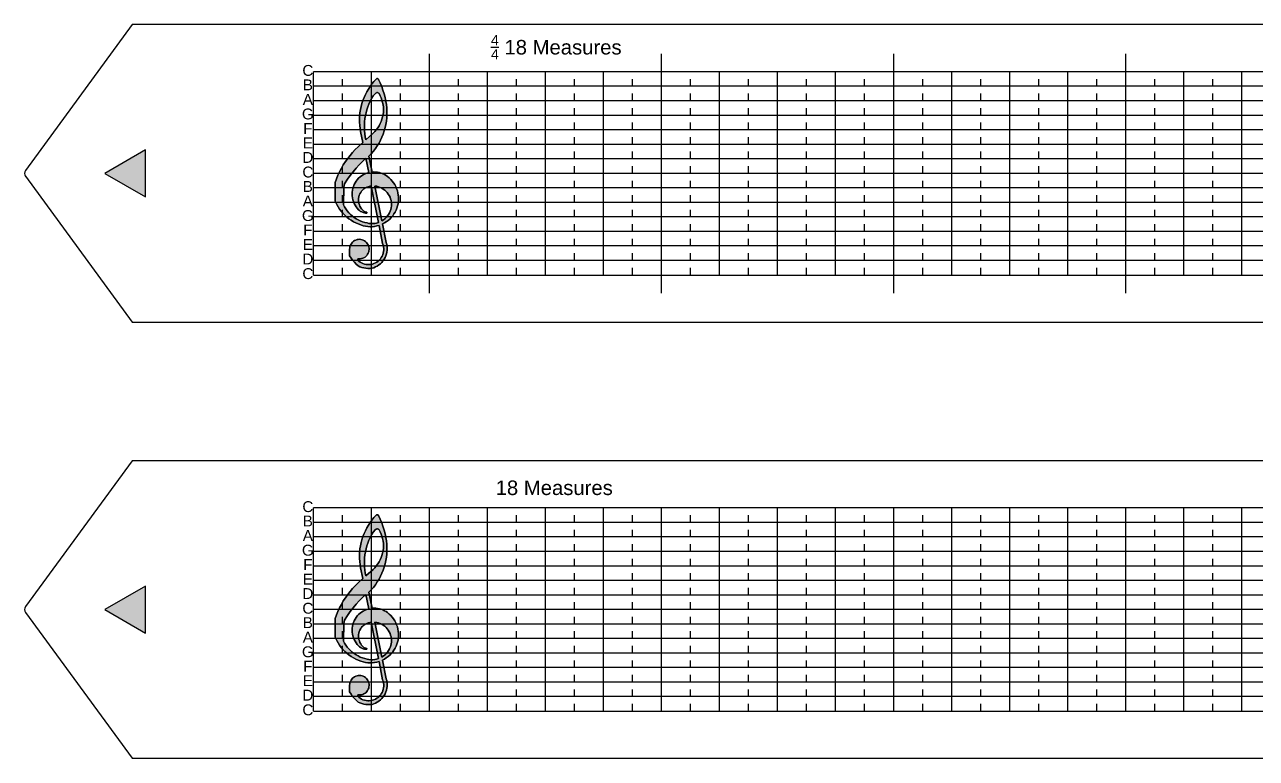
# Model space of a CAD drawing. Header units: inches. Extents: x 8.5 to 75.8, y -4.6 to 21.6.
# Drawn here: x 8.52 to 25.5, y 11.49 to 21.6 of the extents above; entities that cross this region are included whole.
import ezdxf

# ---------------------------------------------------------------- set-up
doc = ezdxf.new("R2010")
doc.units = ezdxf.units.IN
doc.header["$LTSCALE"] = 0.7
doc.header["$MEASUREMENT"] = 0
doc.linetypes.add('HIDDEN2', pattern=[0.1875, 0.125, -0.0625])
for name, color, linetype in [('8th Notes', 7, 'HIDDEN2'), ('Cleft', 7, 'Continuous'), ('Horizontal Lines', 7, 'Continuous'), ('Labels', 7, 'Continuous'), ('Quarter Notes', 7, 'Continuous')]:
    doc.layers.add(name, color=color, linetype=linetype)
doc.styles.get("Standard").update_dxf_attribs({"font": 'arial.ttf'})

msp = doc.modelspace()

# ---------------------------------------------------------------- hatches: boundary and pattern name
at = {"layer": 'Cleft'}
h = msp.add_hatch(color=256, dxfattribs=at)
h.dxf.hatch_style = 1
h.paths.add_polyline_path([(13.335, 19.57), (13.31, 19.569), (13.266, 19.789), (13.298, 19.822), (13.328, 19.856), (13.355, 19.893), (13.381, 19.93), (13.405, 19.969), (13.426, 20.01), (13.446, 20.051), (13.463, 20.093), (13.477, 20.137), (13.49, 20.181), (13.499, 20.225), (13.507, 20.271), (13.512, 20.316), (13.515, 20.362), (13.515, 20.407), (13.512, 20.453), (13.507, 20.498), (13.5, 20.543), (13.489, 20.595), (13.475, 20.647), (13.46, 20.697), (13.442, 20.747), (13.422, 20.796), (13.4, 20.844), (13.396, 20.85), (13.39, 20.855), (13.384, 20.857), (13.377, 20.857), (13.371, 20.854), (13.365, 20.85), (13.336, 20.818), (13.308, 20.784), (13.282, 20.749), (13.258, 20.713), (13.236, 20.675), (13.217, 20.636), (13.199, 20.596), (13.183, 20.556), (13.17, 20.514), (13.159, 20.472), (13.15, 20.429), (13.143, 20.386), (13.138, 20.343), (13.137, 20.299), (13.137, 20.255), (13.14, 20.212), (13.145, 20.169), (13.152, 20.126), (13.181, 19.978), (13.116, 19.917), (13.078, 19.88), (13.041, 19.84), (13.007, 19.799), (12.974, 19.757), (12.942, 19.713), (12.913, 19.668), (12.886, 19.622), (12.861, 19.574), (12.839, 19.526), (12.818, 19.476), (12.8, 19.425), (12.8, 19.169), (12.823, 19.123), (12.841, 19.09), (12.862, 19.059), (12.884, 19.029), (12.908, 19.001), (12.933, 18.974), (12.961, 18.949), (12.99, 18.926), (13.02, 18.905), (13.052, 18.885), (13.084, 18.868), (13.118, 18.853), (13.153, 18.84), (13.189, 18.829), (13.219, 18.822), (13.25, 18.818), (13.282, 18.816), (13.313, 18.816), (13.344, 18.82), (13.375, 18.826), (13.406, 18.834), (13.455, 18.582), (13.462, 18.561), (13.467, 18.539), (13.47, 18.517), (13.47, 18.495), (13.468, 18.473), (13.464, 18.452), (13.457, 18.43), (13.448, 18.41), (13.437, 18.391), (13.424, 18.372), (13.409, 18.356), (13.393, 18.341), (13.375, 18.328), (13.356, 18.317), (13.336, 18.307), (13.315, 18.301), (13.293, 18.296), (13.271, 18.294), (13.249, 18.294), (13.227, 18.296), (13.205, 18.301), (13.184, 18.308), (13.164, 18.317), (13.145, 18.328), (13.127, 18.341), (13.111, 18.357), (13.111, 18.375), (13.128, 18.373), (13.146, 18.373), (13.164, 18.376), (13.18, 18.381), (13.197, 18.388), (13.212, 18.397), (13.226, 18.409), (13.238, 18.421), (13.248, 18.436), (13.257, 18.452), (13.263, 18.468), (13.267, 18.485), (13.269, 18.503), (13.268, 18.521), (13.265, 18.538), (13.26, 18.555), (13.252, 18.571), (13.243, 18.586), (13.232, 18.6), (13.219, 18.612), (13.204, 18.622), (13.188, 18.63), (13.172, 18.637), (13.154, 18.64), (13.137, 18.642), (13.119, 18.641), (13.102, 18.638), (13.085, 18.632), (13.069, 18.624), (13.054, 18.615), (13.041, 18.603), (13.029, 18.59), (13.019, 18.575), (13.011, 18.559), (13.005, 18.543), (13.002, 18.525), (13, 18.507), (13, 18.415), (13.02, 18.384), (13.041, 18.355), (13.065, 18.327), (13.09, 18.301), (13.117, 18.276), (13.143, 18.264), (13.169, 18.255), (13.197, 18.248), (13.224, 18.243), (13.252, 18.24), (13.281, 18.24), (13.309, 18.243), (13.334, 18.251), (13.359, 18.262), (13.382, 18.274), (13.404, 18.289), (13.425, 18.306), (13.444, 18.324), (13.46, 18.345), (13.475, 18.367), (13.488, 18.39), (13.499, 18.414), (13.507, 18.44), (13.513, 18.466), (13.516, 18.492), (13.517, 18.519), (13.516, 18.545), (13.511, 18.571), (13.504, 18.597), (13.454, 18.853), (13.48, 18.867), (13.506, 18.883), (13.53, 18.901), (13.553, 18.921), (13.574, 18.943), (13.594, 18.966), (13.611, 18.991), (13.627, 19.017), (13.64, 19.044), (13.651, 19.072), (13.66, 19.101), (13.667, 19.131), (13.672, 19.161), (13.674, 19.191), (13.673, 19.222), (13.67, 19.252), (13.665, 19.282), (13.658, 19.311), (13.648, 19.34), (13.636, 19.368), (13.622, 19.395), (13.606, 19.42), (13.587, 19.445), (13.567, 19.468), (13.545, 19.489), (13.522, 19.508), (13.502, 19.522), (13.48, 19.535), (13.457, 19.546), (13.434, 19.555), (13.41, 19.561), (13.385, 19.566), (13.36, 19.569)])
h.paths.add_polyline_path([(13.349, 19.376), (13.373, 19.373), (13.397, 19.366), (13.42, 19.358), (13.442, 19.347), (13.464, 19.335), (13.484, 19.32), (13.502, 19.303), (13.518, 19.285), (13.533, 19.266), (13.546, 19.245), (13.557, 19.222), (13.565, 19.199), (13.572, 19.175), (13.576, 19.151), (13.577, 19.126), (13.577, 19.101), (13.574, 19.077), (13.568, 19.053), (13.56, 19.029), (13.55, 19.007), (13.538, 18.986), (13.524, 18.965), (13.507, 18.945), (13.488, 18.927), (13.467, 18.91), (13.445, 18.896)], flags=16)
h.paths.add_polyline_path([(13.299, 19.376), (13.398, 18.874), (13.372, 18.866), (13.346, 18.861), (13.319, 18.859), (13.292, 18.859), (13.266, 18.862), (13.24, 18.867), (13.208, 18.875), (13.176, 18.884), (13.146, 18.896), (13.117, 18.91), (13.088, 18.926), (13.061, 18.944), (13.035, 18.964), (13.01, 18.986), (12.988, 19.009), (12.966, 19.034), (12.947, 19.06), (12.929, 19.088), (12.914, 19.117), (12.922, 19.359), (12.928, 19.405), (12.972, 19.47), (13.008, 19.522), (13.047, 19.573), (13.088, 19.622), (13.132, 19.67), (13.177, 19.716), (13.224, 19.759), (13.263, 19.561), (13.237, 19.553), (13.212, 19.543), (13.188, 19.531), (13.166, 19.517), (13.145, 19.501), (13.124, 19.483), (13.106, 19.463), (13.09, 19.442), (13.075, 19.42), (13.063, 19.396), (13.052, 19.371), (13.045, 19.346), (13.038, 19.32), (13.035, 19.293), (13.034, 19.267), (13.035, 19.24), (13.038, 19.213), (13.044, 19.187), (13.052, 19.162), (13.062, 19.137), (13.075, 19.113), (13.089, 19.091), (13.105, 19.07), (13.123, 19.05), (13.137, 19.038), (13.152, 19.027), (13.168, 19.019), (13.185, 19.012), (13.203, 19.007), (13.221, 19.004), (13.239, 19.003), (13.239, 19.015), (13.218, 19.019), (13.206, 19.024), (13.198, 19.029), (13.181, 19.043), (13.166, 19.06), (13.154, 19.077), (13.142, 19.097), (13.134, 19.117), (13.127, 19.138), (13.124, 19.16), (13.122, 19.183), (13.123, 19.205), (13.127, 19.226), (13.133, 19.248), (13.142, 19.268), (13.153, 19.288), (13.166, 19.305), (13.181, 19.322), (13.197, 19.336), (13.216, 19.349), (13.235, 19.359), (13.256, 19.367), (13.277, 19.373)], flags=16)
h.paths.add_polyline_path([(13.223, 20.013), (13.215, 20.054), (13.208, 20.096), (13.204, 20.138), (13.203, 20.179), (13.203, 20.221), (13.205, 20.263), (13.21, 20.305), (13.217, 20.346), (13.226, 20.387), (13.237, 20.427), (13.25, 20.467), (13.265, 20.506), (13.283, 20.544), (13.302, 20.581), (13.323, 20.617), (13.36, 20.657), (13.373, 20.663), (13.389, 20.663), (13.404, 20.654), (13.422, 20.621), (13.435, 20.591), (13.446, 20.56), (13.455, 20.528), (13.461, 20.495), (13.465, 20.462), (13.466, 20.429), (13.465, 20.396), (13.461, 20.362), (13.455, 20.33), (13.446, 20.298), (13.435, 20.266), (13.422, 20.236), (13.406, 20.207), (13.388, 20.178), (13.368, 20.152), (13.346, 20.127), (13.323, 20.103)], flags=16)
h = msp.add_hatch(color=256, dxfattribs=at)
h.dxf.hatch_style = 1
h.paths.add_polyline_path([(13.335, 13.56), (13.31, 13.558), (13.266, 13.778), (13.298, 13.811), (13.328, 13.846), (13.355, 13.882), (13.381, 13.92), (13.405, 13.959), (13.426, 13.999), (13.446, 14.041), (13.463, 14.083), (13.477, 14.126), (13.49, 14.17), (13.499, 14.215), (13.507, 14.26), (13.512, 14.305), (13.515, 14.351), (13.515, 14.397), (13.512, 14.442), (13.507, 14.488), (13.5, 14.533), (13.489, 14.584), (13.475, 14.636), (13.46, 14.687), (13.442, 14.737), (13.422, 14.786), (13.4, 14.834), (13.396, 14.84), (13.39, 14.844), (13.384, 14.846), (13.377, 14.846), (13.371, 14.844), (13.365, 14.84), (13.336, 14.807), (13.308, 14.774), (13.282, 14.739), (13.258, 14.702), (13.236, 14.664), (13.217, 14.626), (13.199, 14.586), (13.183, 14.545), (13.17, 14.503), (13.159, 14.462), (13.15, 14.419), (13.143, 14.375), (13.138, 14.332), (13.137, 14.289), (13.137, 14.245), (13.14, 14.202), (13.145, 14.158), (13.152, 14.115), (13.181, 13.968), (13.116, 13.907), (13.078, 13.869), (13.041, 13.83), (13.007, 13.789), (12.974, 13.747), (12.942, 13.703), (12.913, 13.658), (12.886, 13.611), (12.861, 13.563), (12.839, 13.515), (12.818, 13.465), (12.8, 13.415), (12.8, 13.158), (12.823, 13.113), (12.841, 13.08), (12.862, 13.049), (12.884, 13.019), (12.908, 12.991), (12.933, 12.964), (12.961, 12.939), (12.99, 12.916), (13.02, 12.894), (13.052, 12.875), (13.084, 12.858), (13.118, 12.842), (13.153, 12.829), (13.189, 12.819), (13.219, 12.811), (13.25, 12.807), (13.282, 12.805), (13.313, 12.806), (13.344, 12.809), (13.375, 12.815), (13.406, 12.824), (13.455, 12.572), (13.462, 12.551), (13.467, 12.529), (13.47, 12.507), (13.47, 12.485), (13.468, 12.463), (13.464, 12.441), (13.457, 12.42), (13.448, 12.399), (13.437, 12.38), (13.424, 12.362), (13.409, 12.345), (13.393, 12.33), (13.375, 12.317), (13.356, 12.306), (13.336, 12.297), (13.315, 12.29), (13.293, 12.285), (13.271, 12.283), (13.249, 12.283), (13.227, 12.286), (13.205, 12.29), (13.184, 12.297), (13.164, 12.307), (13.145, 12.318), (13.127, 12.331), (13.111, 12.346), (13.111, 12.365), (13.128, 12.363), (13.146, 12.363), (13.164, 12.366), (13.18, 12.37), (13.197, 12.378), (13.212, 12.387), (13.226, 12.398), (13.238, 12.411), (13.248, 12.425), (13.257, 12.441), (13.263, 12.458), (13.267, 12.475), (13.269, 12.493), (13.268, 12.51), (13.265, 12.528), (13.26, 12.545), (13.252, 12.561), (13.243, 12.576), (13.232, 12.589), (13.219, 12.602), (13.204, 12.612), (13.188, 12.62), (13.172, 12.626), (13.154, 12.63), (13.137, 12.631), (13.119, 12.63), (13.102, 12.627), (13.085, 12.621), (13.069, 12.614), (13.054, 12.604), (13.041, 12.593), (13.029, 12.579), (13.019, 12.565), (13.011, 12.549), (13.005, 12.532), (13.002, 12.515), (13, 12.497), (13, 12.404), (13.02, 12.374), (13.041, 12.344), (13.065, 12.316), (13.09, 12.29), (13.117, 12.266), (13.143, 12.254), (13.169, 12.244), (13.197, 12.237), (13.224, 12.232), (13.252, 12.23), (13.281, 12.23), (13.309, 12.232), (13.334, 12.241), (13.359, 12.251), (13.382, 12.264), (13.404, 12.278), (13.425, 12.295), (13.444, 12.314), (13.46, 12.334), (13.475, 12.356), (13.488, 12.379), (13.499, 12.404), (13.507, 12.429), (13.513, 12.455), (13.516, 12.481), (13.517, 12.508), (13.516, 12.535), (13.511, 12.561), (13.504, 12.587), (13.454, 12.842), (13.48, 12.857), (13.506, 12.873), (13.53, 12.891), (13.553, 12.911), (13.574, 12.933), (13.594, 12.956), (13.611, 12.981), (13.627, 13.006), (13.64, 13.034), (13.651, 13.062), (13.66, 13.091), (13.667, 13.12), (13.672, 13.151), (13.674, 13.181), (13.673, 13.211), (13.67, 13.242), (13.665, 13.271), (13.658, 13.301), (13.648, 13.329), (13.636, 13.357), (13.622, 13.384), (13.606, 13.41), (13.587, 13.434), (13.567, 13.457), (13.545, 13.478), (13.522, 13.498), (13.502, 13.512), (13.48, 13.524), (13.457, 13.535), (13.434, 13.544), (13.41, 13.551), (13.385, 13.556), (13.36, 13.559)])
h.paths.add_polyline_path([(13.349, 13.366), (13.373, 13.362), (13.397, 13.356), (13.42, 13.347), (13.442, 13.337), (13.464, 13.324), (13.484, 13.309), (13.502, 13.293), (13.518, 13.275), (13.533, 13.255), (13.546, 13.234), (13.557, 13.212), (13.565, 13.189), (13.572, 13.165), (13.576, 13.14), (13.577, 13.116), (13.577, 13.091), (13.574, 13.067), (13.568, 13.043), (13.56, 13.019), (13.55, 12.997), (13.538, 12.975), (13.524, 12.955), (13.507, 12.935), (13.488, 12.916), (13.467, 12.9), (13.445, 12.885)], flags=16)
h.paths.add_polyline_path([(13.299, 13.366), (13.398, 12.864), (13.372, 12.856), (13.346, 12.851), (13.319, 12.848), (13.292, 12.848), (13.266, 12.851), (13.24, 12.856), (13.208, 12.864), (13.176, 12.874), (13.146, 12.886), (13.117, 12.9), (13.088, 12.916), (13.061, 12.934), (13.035, 12.954), (13.01, 12.975), (12.988, 12.999), (12.966, 13.023), (12.947, 13.05), (12.929, 13.077), (12.914, 13.106), (12.922, 13.348), (12.928, 13.395), (12.972, 13.459), (13.008, 13.512), (13.047, 13.563), (13.088, 13.612), (13.132, 13.66), (13.177, 13.705), (13.224, 13.748), (13.263, 13.55), (13.237, 13.543), (13.212, 13.533), (13.188, 13.52), (13.166, 13.506), (13.145, 13.49), (13.124, 13.472), (13.106, 13.453), (13.09, 13.432), (13.075, 13.409), (13.063, 13.386), (13.052, 13.361), (13.045, 13.335), (13.038, 13.309), (13.035, 13.283), (13.034, 13.256), (13.035, 13.229), (13.038, 13.203), (13.044, 13.177), (13.052, 13.151), (13.062, 13.126), (13.075, 13.103), (13.089, 13.08), (13.105, 13.059), (13.123, 13.039), (13.137, 13.027), (13.152, 13.017), (13.168, 13.008), (13.185, 13.001), (13.203, 12.996), (13.221, 12.993), (13.239, 12.993), (13.239, 13.005), (13.218, 13.008), (13.206, 13.013), (13.198, 13.019), (13.181, 13.033), (13.166, 13.049), (13.154, 13.067), (13.142, 13.086), (13.134, 13.107), (13.127, 13.128), (13.124, 13.15), (13.122, 13.172), (13.123, 13.194), (13.127, 13.216), (13.133, 13.237), (13.142, 13.258), (13.153, 13.277), (13.166, 13.295), (13.181, 13.311), (13.197, 13.326), (13.216, 13.338), (13.235, 13.349), (13.256, 13.357), (13.277, 13.363)], flags=16)
h.paths.add_polyline_path([(13.223, 14.003), (13.215, 14.044), (13.208, 14.085), (13.204, 14.127), (13.203, 14.169), (13.203, 14.211), (13.205, 14.253), (13.21, 14.294), (13.217, 14.335), (13.226, 14.376), (13.237, 14.416), (13.25, 14.456), (13.265, 14.495), (13.283, 14.533), (13.302, 14.571), (13.323, 14.606), (13.36, 14.647), (13.373, 14.653), (13.389, 14.653), (13.404, 14.643), (13.422, 14.611), (13.435, 14.581), (13.446, 14.549), (13.455, 14.517), (13.461, 14.484), (13.465, 14.451), (13.466, 14.418), (13.465, 14.385), (13.461, 14.352), (13.455, 14.319), (13.446, 14.287), (13.435, 14.256), (13.422, 14.225), (13.406, 14.196), (13.388, 14.168), (13.368, 14.141), (13.346, 14.116), (13.323, 14.093)], flags=16)
at = {"layer": 'Labels'}
h = msp.add_hatch(color=256, dxfattribs=at)
h.dxf.hatch_style = 1
h.paths.add_polyline_path([(10.187, 19.873), (9.627, 19.55), (10.187, 19.227)])
h = msp.add_hatch(color=256, dxfattribs=at)
h.dxf.hatch_style = 1
h.paths.add_polyline_path([(10.187, 13.863), (9.627, 13.54), (10.187, 13.216)])

# ---------------------------------------------------------------- linework, layer by layer
for p, q in [((10, 21.6), (8.53, 19.59)), ((75.8, 21.6), (10, 21.6)), ((8.53, 19.51), (10, 17.5)), ((10, 17.5), (75.8, 17.5)), ((10, 15.59), (8.53, 13.58)), ((75.8, 15.59), (10, 15.59)), ((8.53, 13.499), (10, 11.49)), ((10, 11.49), (75.8, 11.49))]:
    msp.add_line(p, q)
for centre in [(8.609, 19.55), (8.609, 13.54)]:
    msp.add_arc(centre, 0.0889, 153, 207)
at = {"layer": '8th Notes'}
for p, q in [((12.9, 18.15), (12.9, 20.95)), ((13.7, 18.15), (13.7, 20.95)), ((14.5, 18.15), (14.5, 20.95)), ((15.3, 18.15), (15.3, 20.95)), ((16.1, 18.15), (16.1, 20.95)), ((16.9, 18.15), (16.9, 20.95)), ((17.7, 18.15), (17.7, 20.95)), ((18.5, 18.15), (18.5, 20.95)), ((19.3, 18.15), (19.3, 20.95)), ((20.1, 18.15), (20.1, 20.95)), ((20.9, 18.15), (20.9, 20.95)), ((21.7, 18.15), (21.7, 20.95)), ((22.5, 18.15), (22.5, 20.95)), ((23.3, 18.15), (23.3, 20.95)), ((24.1, 18.15), (24.1, 20.95)), ((24.9, 18.15), (24.9, 20.95)), ((12.9, 12.14), (12.9, 14.94)), ((13.7, 12.14), (13.7, 14.94)), ((14.5, 12.14), (14.5, 14.94)), ((15.3, 12.14), (15.3, 14.94)), ((16.1, 12.14), (16.1, 14.94)), ((16.9, 12.14), (16.9, 14.94)), ((17.7, 12.14), (17.7, 14.94)), ((18.5, 12.14), (18.5, 14.94)), ((19.3, 12.14), (19.3, 14.94)), ((20.1, 12.14), (20.1, 14.94)), ((20.9, 12.14), (20.9, 14.94)), ((21.7, 12.14), (21.7, 14.94)), ((22.5, 12.14), (22.5, 14.94)), ((23.3, 12.14), (23.3, 14.94)), ((24.1, 12.14), (24.1, 14.94)), ((24.9, 12.14), (24.9, 14.94))]:
    msp.add_line(p, q, dxfattribs=at)
at = {"layer": 'Cleft', "flags": 128}
for points in [[(13.4, 20.844), (13.396, 20.85), (13.39, 20.855), (13.384, 20.857), (13.377, 20.857), (13.371, 20.854), (13.365, 20.85), (13.336, 20.818), (13.308, 20.784), (13.282, 20.749), (13.258, 20.713), (13.236, 20.675), (13.217, 20.636), (13.199, 20.596), (13.183, 20.556), (13.17, 20.514), (13.159, 20.472), (13.15, 20.429), (13.143, 20.386), (13.138, 20.343), (13.137, 20.299), (13.137, 20.255), (13.14, 20.212), (13.145, 20.169), (13.152, 20.126), (13.181, 19.978), (13.116, 19.917), (13.078, 19.88), (13.041, 19.84), (13.007, 19.799), (12.974, 19.757), (12.942, 19.713), (12.913, 19.668), (12.886, 19.622), (12.861, 19.574), (12.839, 19.526), (12.818, 19.476), (12.8, 19.425), (12.8, 19.169), (12.823, 19.123), (12.841, 19.09), (12.862, 19.059), (12.884, 19.029), (12.908, 19.001), (12.933, 18.974), (12.961, 18.949), (12.99, 18.926), (13.02, 18.905), (13.052, 18.885), (13.084, 18.868), (13.118, 18.853), (13.153, 18.84), (13.189, 18.829), (13.219, 18.822), (13.25, 18.818), (13.282, 18.816), (13.313, 18.816), (13.344, 18.82), (13.375, 18.826), (13.406, 18.834), (13.455, 18.582), (13.406, 18.834), (13.375, 18.826), (13.344, 18.82), (13.313, 18.816), (13.282, 18.816), (13.25, 18.818), (13.219, 18.822), (13.189, 18.829), (13.153, 18.84), (13.118, 18.853), (13.084, 18.868), (13.052, 18.885), (13.02, 18.905), (12.99, 18.926), (12.961, 18.949), (12.933, 18.974), (12.908, 19.001), (12.884, 19.029), (12.862, 19.059), (12.841, 19.09), (12.823, 19.123), (12.8, 19.169), (12.8, 19.425), (12.818, 19.476), (12.839, 19.526), (12.861, 19.574), (12.886, 19.622), (12.913, 19.668), (12.942, 19.713), (12.974, 19.757), (13.007, 19.799), (13.041, 19.84), (13.078, 19.88), (13.116, 19.917), (13.181, 19.978), (13.152, 20.126), (13.145, 20.169), (13.14, 20.212), (13.137, 20.255), (13.137, 20.299), (13.138, 20.343), (13.143, 20.386), (13.15, 20.429), (13.159, 20.472), (13.17, 20.514), (13.183, 20.556), (13.199, 20.596), (13.217, 20.636), (13.236, 20.675), (13.258, 20.713), (13.282, 20.749), (13.308, 20.784), (13.336, 20.818), (13.365, 20.85), (13.371, 20.854), (13.377, 20.857), (13.384, 20.857), (13.39, 20.855), (13.396, 20.85), (13.4, 20.844), (13.422, 20.796), (13.442, 20.747), (13.46, 20.697), (13.475, 20.647), (13.489, 20.595), (13.5, 20.543), (13.507, 20.498), (13.512, 20.453), (13.515, 20.407), (13.515, 20.362), (13.512, 20.316), (13.507, 20.271), (13.499, 20.225), (13.49, 20.181), (13.477, 20.137), (13.463, 20.093), (13.446, 20.051), (13.426, 20.01), (13.405, 19.969), (13.381, 19.93), (13.355, 19.893), (13.328, 19.856), (13.298, 19.822), (13.266, 19.789), (13.31, 19.569), (13.335, 19.57), (13.36, 19.569), (13.385, 19.566), (13.41, 19.561), (13.434, 19.555), (13.457, 19.546), (13.48, 19.535), (13.502, 19.522), (13.522, 19.508), (13.545, 19.489), (13.567, 19.468), (13.587, 19.445), (13.606, 19.42), (13.622, 19.395), (13.636, 19.368), (13.648, 19.34), (13.658, 19.311), (13.665, 19.282), (13.67, 19.252), (13.673, 19.222), (13.674, 19.191), (13.672, 19.161), (13.667, 19.131), (13.66, 19.101), (13.651, 19.072), (13.64, 19.044), (13.627, 19.017), (13.611, 18.991), (13.594, 18.966), (13.574, 18.943), (13.553, 18.921), (13.53, 18.901), (13.506, 18.883), (13.48, 18.867), (13.454, 18.853), (13.504, 18.597), (13.511, 18.571), (13.516, 18.545), (13.517, 18.519), (13.516, 18.492), (13.513, 18.466), (13.507, 18.44), (13.499, 18.414), (13.488, 18.39), (13.475, 18.367), (13.46, 18.345), (13.444, 18.324), (13.425, 18.306), (13.404, 18.289), (13.382, 18.274), (13.359, 18.262), (13.334, 18.251), (13.309, 18.243), (13.281, 18.24), (13.252, 18.24), (13.224, 18.243), (13.197, 18.248), (13.169, 18.255), (13.143, 18.264), (13.117, 18.276), (13.09, 18.301), (13.065, 18.327), (13.041, 18.355), (13.02, 18.384), (13, 18.415), (13, 18.507), (13.002, 18.525), (13.005, 18.543), (13.011, 18.559), (13.019, 18.575), (13.029, 18.59), (13.041, 18.603), (13.054, 18.615), (13.069, 18.624), (13.085, 18.632), (13.102, 18.638), (13.119, 18.641), (13.137, 18.642), (13.154, 18.64), (13.172, 18.637), (13.188, 18.63), (13.204, 18.622), (13.219, 18.612), (13.232, 18.6), (13.243, 18.586), (13.252, 18.571), (13.26, 18.555), (13.265, 18.538), (13.268, 18.521), (13.269, 18.503), (13.267, 18.485), (13.263, 18.468), (13.257, 18.452), (13.248, 18.436), (13.238, 18.421), (13.226, 18.409), (13.212, 18.397), (13.197, 18.388), (13.18, 18.381), (13.164, 18.376), (13.146, 18.373), (13.128, 18.373), (13.111, 18.375), (13.111, 18.357), (13.127, 18.341), (13.145, 18.328), (13.164, 18.317), (13.184, 18.308), (13.205, 18.301), (13.227, 18.296), (13.249, 18.294), (13.271, 18.294), (13.293, 18.296), (13.315, 18.301), (13.336, 18.307), (13.356, 18.317), (13.375, 18.328), (13.393, 18.341), (13.409, 18.356), (13.424, 18.372), (13.437, 18.391), (13.448, 18.41), (13.457, 18.43), (13.464, 18.452), (13.468, 18.473), (13.47, 18.495), (13.47, 18.517), (13.467, 18.539), (13.462, 18.561), (13.455, 18.582), (13.462, 18.561), (13.467, 18.539), (13.47, 18.517), (13.47, 18.495), (13.468, 18.473), (13.464, 18.452), (13.457, 18.43), (13.448, 18.41), (13.437, 18.391), (13.424, 18.372), (13.409, 18.356), (13.393, 18.341), (13.375, 18.328), (13.356, 18.317), (13.336, 18.307), (13.315, 18.301), (13.293, 18.296), (13.271, 18.294), (13.249, 18.294), (13.227, 18.296), (13.205, 18.301), (13.184, 18.308), (13.164, 18.317), (13.145, 18.328), (13.127, 18.341), (13.111, 18.357), (13.111, 18.375), (13.128, 18.373), (13.146, 18.373), (13.164, 18.376), (13.18, 18.381), (13.197, 18.388), (13.212, 18.397), (13.226, 18.409), (13.238, 18.421), (13.248, 18.436), (13.257, 18.452), (13.263, 18.468), (13.267, 18.485), (13.269, 18.503), (13.268, 18.521), (13.265, 18.538), (13.26, 18.555), (13.252, 18.571), (13.243, 18.586), (13.232, 18.6), (13.219, 18.612), (13.204, 18.622), (13.188, 18.63), (13.172, 18.637), (13.154, 18.64), (13.137, 18.642), (13.119, 18.641), (13.102, 18.638), (13.085, 18.632), (13.069, 18.624), (13.054, 18.615), (13.041, 18.603), (13.029, 18.59), (13.019, 18.575), (13.011, 18.559), (13.005, 18.543), (13.002, 18.525), (13, 18.507), (13, 18.415), (13.02, 18.384), (13.041, 18.355), (13.065, 18.327), (13.09, 18.301), (13.117, 18.276), (13.143, 18.264), (13.169, 18.255), (13.197, 18.248), (13.224, 18.243), (13.252, 18.24), (13.281, 18.24), (13.309, 18.243), (13.334, 18.251), (13.359, 18.262), (13.382, 18.274), (13.404, 18.289), (13.425, 18.306), (13.444, 18.324), (13.46, 18.345), (13.475, 18.367), (13.488, 18.39), (13.499, 18.414), (13.507, 18.44), (13.513, 18.466), (13.516, 18.492), (13.517, 18.519), (13.516, 18.545), (13.511, 18.571), (13.504, 18.597), (13.454, 18.853), (13.48, 18.867), (13.506, 18.883), (13.53, 18.901), (13.553, 18.921), (13.574, 18.943), (13.594, 18.966), (13.611, 18.991), (13.627, 19.017), (13.64, 19.044), (13.651, 19.072), (13.66, 19.101), (13.667, 19.131), (13.672, 19.161), (13.674, 19.191), (13.673, 19.222), (13.67, 19.252), (13.665, 19.282), (13.658, 19.311), (13.648, 19.34), (13.636, 19.368), (13.622, 19.395), (13.606, 19.42), (13.587, 19.445), (13.567, 19.468), (13.545, 19.489), (13.522, 19.508), (13.502, 19.522), (13.48, 19.535), (13.457, 19.546), (13.434, 19.555), (13.41, 19.561), (13.385, 19.566), (13.36, 19.569), (13.335, 19.57), (13.31, 19.569), (13.266, 19.789), (13.298, 19.822), (13.328, 19.856), (13.355, 19.893), (13.381, 19.93), (13.405, 19.969), (13.426, 20.01), (13.446, 20.051), (13.463, 20.093), (13.477, 20.137), (13.49, 20.181), (13.499, 20.225), (13.507, 20.271), (13.512, 20.316), (13.515, 20.362), (13.515, 20.407), (13.512, 20.453), (13.507, 20.498), (13.5, 20.543), (13.489, 20.595), (13.475, 20.647), (13.46, 20.697), (13.442, 20.747), (13.422, 20.796)], [(13.323, 20.103), (13.346, 20.127), (13.368, 20.152), (13.388, 20.178), (13.406, 20.207), (13.422, 20.236), (13.435, 20.266), (13.446, 20.298), (13.455, 20.33), (13.461, 20.362), (13.465, 20.396), (13.466, 20.429), (13.465, 20.462), (13.461, 20.495), (13.455, 20.528), (13.446, 20.56), (13.435, 20.591), (13.422, 20.621), (13.406, 20.651), (13.4, 20.657), (13.393, 20.661), (13.385, 20.663), (13.377, 20.663), (13.369, 20.661), (13.361, 20.657), (13.355, 20.652), (13.323, 20.617), (13.302, 20.581), (13.283, 20.544), (13.265, 20.506), (13.25, 20.467), (13.237, 20.427), (13.226, 20.387), (13.217, 20.346), (13.21, 20.305), (13.205, 20.263), (13.203, 20.221), (13.203, 20.179), (13.204, 20.138), (13.208, 20.096), (13.215, 20.054), (13.223, 20.013)], [(13.323, 20.103), (13.223, 20.013), (13.215, 20.054), (13.208, 20.096), (13.204, 20.138), (13.203, 20.179), (13.203, 20.221), (13.205, 20.263), (13.21, 20.305), (13.217, 20.346), (13.226, 20.387), (13.237, 20.427), (13.25, 20.467), (13.265, 20.506), (13.283, 20.544), (13.302, 20.581), (13.323, 20.617), (13.355, 20.652), (13.361, 20.657), (13.369, 20.661), (13.377, 20.663), (13.385, 20.663), (13.393, 20.661), (13.4, 20.657), (13.406, 20.651), (13.422, 20.621), (13.435, 20.591), (13.446, 20.56), (13.455, 20.528), (13.461, 20.495), (13.465, 20.462), (13.466, 20.429), (13.465, 20.396), (13.461, 20.362), (13.455, 20.33), (13.446, 20.298), (13.435, 20.266), (13.422, 20.236), (13.406, 20.207), (13.388, 20.178), (13.368, 20.152), (13.346, 20.127)], [(12.972, 19.47), (13.008, 19.522), (13.047, 19.573), (13.088, 19.622), (13.132, 19.67), (13.177, 19.716), (13.224, 19.759), (13.177, 19.716), (13.132, 19.67), (13.088, 19.622), (13.047, 19.573), (13.008, 19.522)], [(13.263, 19.561), (13.237, 19.553), (13.212, 19.543), (13.188, 19.531), (13.166, 19.517), (13.145, 19.501), (13.124, 19.483), (13.106, 19.463), (13.09, 19.442), (13.075, 19.42), (13.063, 19.396), (13.052, 19.371), (13.045, 19.346), (13.038, 19.32), (13.035, 19.293), (13.034, 19.267), (13.035, 19.24), (13.038, 19.213), (13.044, 19.187), (13.052, 19.162), (13.062, 19.137), (13.075, 19.113), (13.089, 19.091), (13.105, 19.07), (13.123, 19.05), (13.137, 19.038), (13.152, 19.027), (13.168, 19.019), (13.185, 19.012), (13.203, 19.007), (13.221, 19.004), (13.239, 19.003), (13.239, 19.015), (13.224, 19.018), (13.239, 19.015), (13.239, 19.003), (13.221, 19.004), (13.203, 19.007), (13.185, 19.012), (13.168, 19.019), (13.152, 19.027), (13.137, 19.038), (13.123, 19.05), (13.105, 19.07), (13.089, 19.091), (13.075, 19.113), (13.062, 19.137), (13.052, 19.162), (13.044, 19.187), (13.038, 19.213), (13.035, 19.24), (13.034, 19.267), (13.035, 19.293), (13.038, 19.32), (13.045, 19.346), (13.052, 19.371), (13.063, 19.396), (13.075, 19.42), (13.09, 19.442), (13.106, 19.463), (13.124, 19.483), (13.145, 19.501), (13.166, 19.517), (13.188, 19.531), (13.212, 19.543), (13.237, 19.553), (13.263, 19.561), (13.224, 19.759)], [(12.972, 19.47), (12.928, 19.405), (12.922, 19.359), (12.914, 19.117), (12.929, 19.088), (12.947, 19.06), (12.966, 19.034), (12.988, 19.009), (13.01, 18.986), (13.035, 18.964), (13.061, 18.944), (13.088, 18.926), (13.117, 18.91), (13.146, 18.896), (13.176, 18.884), (13.208, 18.875), (13.24, 18.867), (13.266, 18.862), (13.292, 18.859), (13.319, 18.859), (13.346, 18.861), (13.372, 18.866), (13.398, 18.874), (13.299, 19.376), (13.277, 19.373), (13.256, 19.367), (13.235, 19.359), (13.216, 19.349), (13.197, 19.336), (13.181, 19.322), (13.166, 19.305), (13.153, 19.288), (13.142, 19.268), (13.133, 19.248), (13.127, 19.226), (13.123, 19.205), (13.122, 19.183), (13.124, 19.16), (13.127, 19.138), (13.134, 19.117), (13.142, 19.097), (13.154, 19.077), (13.166, 19.06), (13.181, 19.043), (13.198, 19.029), (13.181, 19.043), (13.166, 19.06), (13.154, 19.077), (13.142, 19.097), (13.134, 19.117), (13.127, 19.138), (13.124, 19.16), (13.122, 19.183), (13.123, 19.205), (13.127, 19.226), (13.133, 19.248), (13.142, 19.268), (13.153, 19.288), (13.166, 19.305), (13.181, 19.322), (13.197, 19.336), (13.216, 19.349), (13.235, 19.359), (13.256, 19.367), (13.277, 19.373), (13.299, 19.376), (13.398, 18.874), (13.372, 18.866), (13.346, 18.861), (13.319, 18.859), (13.292, 18.859), (13.266, 18.862), (13.24, 18.867), (13.208, 18.875), (13.176, 18.884), (13.146, 18.896), (13.117, 18.91), (13.088, 18.926), (13.061, 18.944), (13.035, 18.964), (13.01, 18.986), (12.988, 19.009), (12.966, 19.034), (12.947, 19.06), (12.929, 19.088), (12.914, 19.117), (12.922, 19.359), (12.928, 19.405)], [(13.349, 19.376), (13.445, 18.896), (13.349, 19.376), (13.373, 19.373), (13.397, 19.366), (13.42, 19.358), (13.442, 19.347), (13.464, 19.335), (13.484, 19.32), (13.502, 19.303), (13.518, 19.285), (13.533, 19.266), (13.546, 19.245), (13.557, 19.222), (13.565, 19.199), (13.572, 19.175), (13.576, 19.151), (13.577, 19.126), (13.577, 19.101), (13.574, 19.077), (13.568, 19.053), (13.56, 19.029), (13.55, 19.007), (13.538, 18.986), (13.524, 18.965), (13.538, 18.986), (13.55, 19.007), (13.56, 19.029), (13.568, 19.053), (13.574, 19.077), (13.577, 19.101), (13.577, 19.126), (13.576, 19.151), (13.572, 19.175), (13.565, 19.199), (13.557, 19.222), (13.546, 19.245), (13.533, 19.266), (13.518, 19.285), (13.502, 19.303), (13.484, 19.32), (13.464, 19.335), (13.442, 19.347), (13.42, 19.358), (13.397, 19.366), (13.373, 19.373)], [(13.224, 19.018), (13.215, 19.02), (13.206, 19.024), (13.198, 19.029), (13.206, 19.024), (13.215, 19.02)], [(13.524, 18.965), (13.507, 18.945), (13.488, 18.927), (13.467, 18.91), (13.445, 18.896), (13.467, 18.91), (13.488, 18.927), (13.507, 18.945)], [(13.4, 14.834), (13.396, 14.84), (13.39, 14.844), (13.384, 14.846), (13.377, 14.846), (13.371, 14.844), (13.365, 14.84), (13.336, 14.807), (13.308, 14.774), (13.282, 14.739), (13.258, 14.702), (13.236, 14.664), (13.217, 14.626), (13.199, 14.586), (13.183, 14.545), (13.17, 14.503), (13.159, 14.462), (13.15, 14.419), (13.143, 14.375), (13.138, 14.332), (13.137, 14.289), (13.137, 14.245), (13.14, 14.202), (13.145, 14.158), (13.152, 14.115), (13.181, 13.968), (13.116, 13.907), (13.078, 13.869), (13.041, 13.83), (13.007, 13.789), (12.974, 13.747), (12.942, 13.703), (12.913, 13.658), (12.886, 13.611), (12.861, 13.563), (12.839, 13.515), (12.818, 13.465), (12.8, 13.415), (12.8, 13.158), (12.823, 13.113), (12.841, 13.08), (12.862, 13.049), (12.884, 13.019), (12.908, 12.991), (12.933, 12.964), (12.961, 12.939), (12.99, 12.916), (13.02, 12.894), (13.052, 12.875), (13.084, 12.858), (13.118, 12.842), (13.153, 12.829), (13.189, 12.819), (13.219, 12.811), (13.25, 12.807), (13.282, 12.805), (13.313, 12.806), (13.344, 12.809), (13.375, 12.815), (13.406, 12.824), (13.455, 12.572), (13.406, 12.824), (13.375, 12.815), (13.344, 12.809), (13.313, 12.806), (13.282, 12.805), (13.25, 12.807), (13.219, 12.811), (13.189, 12.819), (13.153, 12.829), (13.118, 12.842), (13.084, 12.858), (13.052, 12.875), (13.02, 12.894), (12.99, 12.916), (12.961, 12.939), (12.933, 12.964), (12.908, 12.991), (12.884, 13.019), (12.862, 13.049), (12.841, 13.08), (12.823, 13.113), (12.8, 13.158), (12.8, 13.415), (12.818, 13.465), (12.839, 13.515), (12.861, 13.563), (12.886, 13.611), (12.913, 13.658), (12.942, 13.703), (12.974, 13.747), (13.007, 13.789), (13.041, 13.83), (13.078, 13.869), (13.116, 13.907), (13.181, 13.968), (13.152, 14.115), (13.145, 14.158), (13.14, 14.202), (13.137, 14.245), (13.137, 14.289), (13.138, 14.332), (13.143, 14.375), (13.15, 14.419), (13.159, 14.462), (13.17, 14.503), (13.183, 14.545), (13.199, 14.586), (13.217, 14.626), (13.236, 14.664), (13.258, 14.702), (13.282, 14.739), (13.308, 14.774), (13.336, 14.807), (13.365, 14.84), (13.371, 14.844), (13.377, 14.846), (13.384, 14.846), (13.39, 14.844), (13.396, 14.84), (13.4, 14.834), (13.422, 14.786), (13.442, 14.737), (13.46, 14.687), (13.475, 14.636), (13.489, 14.584), (13.5, 14.533), (13.507, 14.488), (13.512, 14.442), (13.515, 14.397), (13.515, 14.351), (13.512, 14.305), (13.507, 14.26), (13.499, 14.215), (13.49, 14.17), (13.477, 14.126), (13.463, 14.083), (13.446, 14.041), (13.426, 13.999), (13.405, 13.959), (13.381, 13.92), (13.355, 13.882), (13.328, 13.846), (13.298, 13.811), (13.266, 13.778), (13.31, 13.558), (13.335, 13.56), (13.36, 13.559), (13.385, 13.556), (13.41, 13.551), (13.434, 13.544), (13.457, 13.535), (13.48, 13.524), (13.502, 13.512), (13.522, 13.498), (13.545, 13.478), (13.567, 13.457), (13.587, 13.434), (13.606, 13.41), (13.622, 13.384), (13.636, 13.357), (13.648, 13.329), (13.658, 13.301), (13.665, 13.271), (13.67, 13.242), (13.673, 13.211), (13.674, 13.181), (13.672, 13.151), (13.667, 13.12), (13.66, 13.091), (13.651, 13.062), (13.64, 13.034), (13.627, 13.006), (13.611, 12.981), (13.594, 12.956), (13.574, 12.933), (13.553, 12.911), (13.53, 12.891), (13.506, 12.873), (13.48, 12.857), (13.454, 12.842), (13.504, 12.587), (13.511, 12.561), (13.516, 12.535), (13.517, 12.508), (13.516, 12.481), (13.513, 12.455), (13.507, 12.429), (13.499, 12.404), (13.488, 12.379), (13.475, 12.356), (13.46, 12.334), (13.444, 12.314), (13.425, 12.295), (13.404, 12.278), (13.382, 12.264), (13.359, 12.251), (13.334, 12.241), (13.309, 12.232), (13.281, 12.23), (13.252, 12.23), (13.224, 12.232), (13.197, 12.237), (13.169, 12.244), (13.143, 12.254), (13.117, 12.266), (13.09, 12.29), (13.065, 12.316), (13.041, 12.344), (13.02, 12.374), (13, 12.404), (13, 12.497), (13.002, 12.515), (13.005, 12.532), (13.011, 12.549), (13.019, 12.565), (13.029, 12.579), (13.041, 12.593), (13.054, 12.604), (13.069, 12.614), (13.085, 12.621), (13.102, 12.627), (13.119, 12.63), (13.137, 12.631), (13.154, 12.63), (13.172, 12.626), (13.188, 12.62), (13.204, 12.612), (13.219, 12.602), (13.232, 12.589), (13.243, 12.576), (13.252, 12.561), (13.26, 12.545), (13.265, 12.528), (13.268, 12.51), (13.269, 12.493), (13.267, 12.475), (13.263, 12.458), (13.257, 12.441), (13.248, 12.425), (13.238, 12.411), (13.226, 12.398), (13.212, 12.387), (13.197, 12.378), (13.18, 12.37), (13.164, 12.366), (13.146, 12.363), (13.128, 12.363), (13.111, 12.365), (13.111, 12.346), (13.127, 12.331), (13.145, 12.318), (13.164, 12.307), (13.184, 12.297), (13.205, 12.29), (13.227, 12.286), (13.249, 12.283), (13.271, 12.283), (13.293, 12.285), (13.315, 12.29), (13.336, 12.297), (13.356, 12.306), (13.375, 12.317), (13.393, 12.33), (13.409, 12.345), (13.424, 12.362), (13.437, 12.38), (13.448, 12.399), (13.457, 12.42), (13.464, 12.441), (13.468, 12.463), (13.47, 12.485), (13.47, 12.507), (13.467, 12.529), (13.462, 12.551), (13.455, 12.572), (13.462, 12.551), (13.467, 12.529), (13.47, 12.507), (13.47, 12.485), (13.468, 12.463), (13.464, 12.441), (13.457, 12.42), (13.448, 12.399), (13.437, 12.38), (13.424, 12.362), (13.409, 12.345), (13.393, 12.33), (13.375, 12.317), (13.356, 12.306), (13.336, 12.297), (13.315, 12.29), (13.293, 12.285), (13.271, 12.283), (13.249, 12.283), (13.227, 12.286), (13.205, 12.29), (13.184, 12.297), (13.164, 12.307), (13.145, 12.318), (13.127, 12.331), (13.111, 12.346), (13.111, 12.365), (13.128, 12.363), (13.146, 12.363), (13.164, 12.366), (13.18, 12.37), (13.197, 12.378), (13.212, 12.387), (13.226, 12.398), (13.238, 12.411), (13.248, 12.425), (13.257, 12.441), (13.263, 12.458), (13.267, 12.475), (13.269, 12.493), (13.268, 12.51), (13.265, 12.528), (13.26, 12.545), (13.252, 12.561), (13.243, 12.576), (13.232, 12.589), (13.219, 12.602), (13.204, 12.612), (13.188, 12.62), (13.172, 12.626), (13.154, 12.63), (13.137, 12.631), (13.119, 12.63), (13.102, 12.627), (13.085, 12.621), (13.069, 12.614), (13.054, 12.604), (13.041, 12.593), (13.029, 12.579), (13.019, 12.565), (13.011, 12.549), (13.005, 12.532), (13.002, 12.515), (13, 12.497), (13, 12.404), (13.02, 12.374), (13.041, 12.344), (13.065, 12.316), (13.09, 12.29), (13.117, 12.266), (13.143, 12.254), (13.169, 12.244), (13.197, 12.237), (13.224, 12.232), (13.252, 12.23), (13.281, 12.23), (13.309, 12.232), (13.334, 12.241), (13.359, 12.251), (13.382, 12.264), (13.404, 12.278), (13.425, 12.295), (13.444, 12.314), (13.46, 12.334), (13.475, 12.356), (13.488, 12.379), (13.499, 12.404), (13.507, 12.429), (13.513, 12.455), (13.516, 12.481), (13.517, 12.508), (13.516, 12.535), (13.511, 12.561), (13.504, 12.587), (13.454, 12.842), (13.48, 12.857), (13.506, 12.873), (13.53, 12.891), (13.553, 12.911), (13.574, 12.933), (13.594, 12.956), (13.611, 12.981), (13.627, 13.006), (13.64, 13.034), (13.651, 13.062), (13.66, 13.091), (13.667, 13.12), (13.672, 13.151), (13.674, 13.181), (13.673, 13.211), (13.67, 13.242), (13.665, 13.271), (13.658, 13.301), (13.648, 13.329), (13.636, 13.357), (13.622, 13.384), (13.606, 13.41), (13.587, 13.434), (13.567, 13.457), (13.545, 13.478), (13.522, 13.498), (13.502, 13.512), (13.48, 13.524), (13.457, 13.535), (13.434, 13.544), (13.41, 13.551), (13.385, 13.556), (13.36, 13.559), (13.335, 13.56), (13.31, 13.558), (13.266, 13.778), (13.298, 13.811), (13.328, 13.846), (13.355, 13.882), (13.381, 13.92), (13.405, 13.959), (13.426, 13.999), (13.446, 14.041), (13.463, 14.083), (13.477, 14.126), (13.49, 14.17), (13.499, 14.215), (13.507, 14.26), (13.512, 14.305), (13.515, 14.351), (13.515, 14.397), (13.512, 14.442), (13.507, 14.488), (13.5, 14.533), (13.489, 14.584), (13.475, 14.636), (13.46, 14.687), (13.442, 14.737), (13.422, 14.786)], [(13.323, 14.093), (13.346, 14.116), (13.368, 14.141), (13.388, 14.168), (13.406, 14.196), (13.422, 14.225), (13.435, 14.256), (13.446, 14.287), (13.455, 14.319), (13.461, 14.352), (13.465, 14.385), (13.466, 14.418), (13.465, 14.451), (13.461, 14.484), (13.455, 14.517), (13.446, 14.549), (13.435, 14.581), (13.422, 14.611), (13.406, 14.64), (13.4, 14.646), (13.393, 14.65), (13.385, 14.653), (13.377, 14.653), (13.369, 14.65), (13.361, 14.647), (13.355, 14.641), (13.323, 14.606), (13.302, 14.571), (13.283, 14.533), (13.265, 14.495), (13.25, 14.456), (13.237, 14.416), (13.226, 14.376), (13.217, 14.335), (13.21, 14.294), (13.205, 14.253), (13.203, 14.211), (13.203, 14.169), (13.204, 14.127), (13.208, 14.085), (13.215, 14.044), (13.223, 14.003)], [(13.323, 14.093), (13.223, 14.003), (13.215, 14.044), (13.208, 14.085), (13.204, 14.127), (13.203, 14.169), (13.203, 14.211), (13.205, 14.253), (13.21, 14.294), (13.217, 14.335), (13.226, 14.376), (13.237, 14.416), (13.25, 14.456), (13.265, 14.495), (13.283, 14.533), (13.302, 14.571), (13.323, 14.606), (13.355, 14.641), (13.361, 14.647), (13.369, 14.65), (13.377, 14.653), (13.385, 14.653), (13.393, 14.65), (13.4, 14.646), (13.406, 14.64), (13.422, 14.611), (13.435, 14.581), (13.446, 14.549), (13.455, 14.517), (13.461, 14.484), (13.465, 14.451), (13.466, 14.418), (13.465, 14.385), (13.461, 14.352), (13.455, 14.319), (13.446, 14.287), (13.435, 14.256), (13.422, 14.225), (13.406, 14.196), (13.388, 14.168), (13.368, 14.141), (13.346, 14.116)], [(12.972, 13.459), (13.008, 13.512), (13.047, 13.563), (13.088, 13.612), (13.132, 13.66), (13.177, 13.705), (13.224, 13.748), (13.177, 13.705), (13.132, 13.66), (13.088, 13.612), (13.047, 13.563), (13.008, 13.512)], [(13.263, 13.55), (13.237, 13.543), (13.212, 13.533), (13.188, 13.52), (13.166, 13.506), (13.145, 13.49), (13.124, 13.472), (13.106, 13.453), (13.09, 13.432), (13.075, 13.409), (13.063, 13.386), (13.052, 13.361), (13.045, 13.335), (13.038, 13.309), (13.035, 13.283), (13.034, 13.256), (13.035, 13.229), (13.038, 13.203), (13.044, 13.177), (13.052, 13.151), (13.062, 13.126), (13.075, 13.103), (13.089, 13.08), (13.105, 13.059), (13.123, 13.039), (13.137, 13.027), (13.152, 13.017), (13.168, 13.008), (13.185, 13.001), (13.203, 12.996), (13.221, 12.993), (13.239, 12.993), (13.239, 13.005), (13.224, 13.007), (13.239, 13.005), (13.239, 12.993), (13.221, 12.993), (13.203, 12.996), (13.185, 13.001), (13.168, 13.008), (13.152, 13.017), (13.137, 13.027), (13.123, 13.039), (13.105, 13.059), (13.089, 13.08), (13.075, 13.103), (13.062, 13.126), (13.052, 13.151), (13.044, 13.177), (13.038, 13.203), (13.035, 13.229), (13.034, 13.256), (13.035, 13.283), (13.038, 13.309), (13.045, 13.335), (13.052, 13.361), (13.063, 13.386), (13.075, 13.409), (13.09, 13.432), (13.106, 13.453), (13.124, 13.472), (13.145, 13.49), (13.166, 13.506), (13.188, 13.52), (13.212, 13.533), (13.237, 13.543), (13.263, 13.55), (13.224, 13.748)], [(12.972, 13.459), (12.928, 13.395), (12.922, 13.348), (12.914, 13.106), (12.929, 13.077), (12.947, 13.05), (12.966, 13.023), (12.988, 12.999), (13.01, 12.975), (13.035, 12.954), (13.061, 12.934), (13.088, 12.916), (13.117, 12.9), (13.146, 12.886), (13.176, 12.874), (13.208, 12.864), (13.24, 12.856), (13.266, 12.851), (13.292, 12.848), (13.319, 12.848), (13.346, 12.851), (13.372, 12.856), (13.398, 12.864), (13.299, 13.366), (13.277, 13.363), (13.256, 13.357), (13.235, 13.349), (13.216, 13.338), (13.197, 13.326), (13.181, 13.311), (13.166, 13.295), (13.153, 13.277), (13.142, 13.258), (13.133, 13.237), (13.127, 13.216), (13.123, 13.194), (13.122, 13.172), (13.124, 13.15), (13.127, 13.128), (13.134, 13.107), (13.142, 13.086), (13.154, 13.067), (13.166, 13.049), (13.181, 13.033), (13.198, 13.019), (13.181, 13.033), (13.166, 13.049), (13.154, 13.067), (13.142, 13.086), (13.134, 13.107), (13.127, 13.128), (13.124, 13.15), (13.122, 13.172), (13.123, 13.194), (13.127, 13.216), (13.133, 13.237), (13.142, 13.258), (13.153, 13.277), (13.166, 13.295), (13.181, 13.311), (13.197, 13.326), (13.216, 13.338), (13.235, 13.349), (13.256, 13.357), (13.277, 13.363), (13.299, 13.366), (13.398, 12.864), (13.372, 12.856), (13.346, 12.851), (13.319, 12.848), (13.292, 12.848), (13.266, 12.851), (13.24, 12.856), (13.208, 12.864), (13.176, 12.874), (13.146, 12.886), (13.117, 12.9), (13.088, 12.916), (13.061, 12.934), (13.035, 12.954), (13.01, 12.975), (12.988, 12.999), (12.966, 13.023), (12.947, 13.05), (12.929, 13.077), (12.914, 13.106), (12.922, 13.348), (12.928, 13.395)], [(13.349, 13.366), (13.445, 12.885), (13.349, 13.366), (13.373, 13.362), (13.397, 13.356), (13.42, 13.347), (13.442, 13.337), (13.464, 13.324), (13.484, 13.309), (13.502, 13.293), (13.518, 13.275), (13.533, 13.255), (13.546, 13.234), (13.557, 13.212), (13.565, 13.189), (13.572, 13.165), (13.576, 13.14), (13.577, 13.116), (13.577, 13.091), (13.574, 13.067), (13.568, 13.043), (13.56, 13.019), (13.55, 12.997), (13.538, 12.975), (13.524, 12.955), (13.538, 12.975), (13.55, 12.997), (13.56, 13.019), (13.568, 13.043), (13.574, 13.067), (13.577, 13.091), (13.577, 13.116), (13.576, 13.14), (13.572, 13.165), (13.565, 13.189), (13.557, 13.212), (13.546, 13.234), (13.533, 13.255), (13.518, 13.275), (13.502, 13.293), (13.484, 13.309), (13.464, 13.324), (13.442, 13.337), (13.42, 13.347), (13.397, 13.356), (13.373, 13.362)], [(13.224, 13.007), (13.215, 13.01), (13.206, 13.013), (13.198, 13.019), (13.206, 13.013), (13.215, 13.01)], [(13.524, 12.955), (13.507, 12.935), (13.488, 12.916), (13.467, 12.9), (13.445, 12.885), (13.467, 12.9), (13.488, 12.916), (13.507, 12.935)]]:
    msp.add_lwpolyline(points, close=True, dxfattribs=at)
at = {"layer": 'Horizontal Lines'}
for p, q in [((12.5, 18.15), (12.5, 20.95)), ((73.3, 20.95), (12.5, 20.95)), ((22.9, 18.15), (22.9, 20.95)), ((24.5, 18.15), (24.5, 20.95)), ((25.3, 18.15), (25.3, 20.95)), ((73.3, 20.75), (12.5, 20.75)), ((73.3, 20.55), (12.5, 20.55)), ((73.3, 20.35), (12.5, 20.35)), ((73.3, 20.15), (12.5, 20.15)), ((73.3, 19.95), (12.5, 19.95)), ((73.3, 19.75), (12.5, 19.75)), ((73.3, 19.55), (12.5, 19.55)), ((73.3, 19.35), (12.5, 19.35)), ((73.3, 19.15), (12.5, 19.15)), ((73.3, 18.95), (12.5, 18.95)), ((73.3, 18.75), (12.5, 18.75)), ((73.3, 18.55), (12.5, 18.55)), ((73.3, 18.35), (12.5, 18.35)), ((12.5, 18.15), (73.3, 18.15)), ((12.5, 12.14), (12.5, 14.94)), ((73.3, 14.94), (12.5, 14.94)), ((22.9, 12.14), (22.9, 14.94)), ((23.7, 12.14), (23.7, 14.94)), ((24.5, 12.14), (24.5, 14.94)), ((25.3, 12.14), (25.3, 14.94)), ((73.3, 14.74), (12.5, 14.74)), ((73.3, 14.54), (12.5, 14.54)), ((73.3, 14.34), (12.5, 14.34)), ((73.3, 14.14), (12.5, 14.14)), ((73.3, 13.94), (12.5, 13.94)), ((73.3, 13.74), (12.5, 13.74)), ((73.3, 13.54), (12.5, 13.54)), ((73.3, 13.34), (12.5, 13.34)), ((73.3, 13.14), (12.5, 13.14)), ((73.3, 12.94), (12.5, 12.94)), ((73.3, 12.74), (12.5, 12.74)), ((73.3, 12.54), (12.5, 12.54)), ((73.3, 12.34), (12.5, 12.34)), ((12.5, 12.14), (73.3, 12.14))]:
    msp.add_line(p, q, dxfattribs=at)
at = {"layer": 'Labels'}
for points in [[(10.187, 19.873), (9.627, 19.55), (10.187, 19.227)], [(10.187, 13.863), (9.627, 13.54), (10.187, 13.216)]]:
    msp.add_lwpolyline(points, close=True, dxfattribs=at)
at = {"layer": 'Quarter Notes'}
for p, q in [((14.1, 17.9), (14.1, 21.2)), ((17.3, 17.9), (17.3, 21.2)), ((20.5, 17.9), (20.5, 21.2)), ((23.7, 17.9), (23.7, 21.2)), ((13.3, 18.15), (13.3, 20.95)), ((14.9, 18.15), (14.9, 20.95)), ((15.7, 18.15), (15.7, 20.95)), ((16.5, 18.15), (16.5, 20.95)), ((18.1, 18.15), (18.1, 20.95)), ((18.9, 18.15), (18.9, 20.95)), ((19.7, 18.15), (19.7, 20.95)), ((21.3, 18.15), (21.3, 20.95)), ((22.1, 18.15), (22.1, 20.95)), ((13.3, 12.14), (13.3, 14.94)), ((14.1, 12.14), (14.1, 14.94)), ((14.9, 12.14), (14.9, 14.94)), ((15.7, 12.14), (15.7, 14.94)), ((16.5, 12.14), (16.5, 14.94)), ((17.3, 12.14), (17.3, 14.94)), ((18.1, 12.14), (18.1, 14.94)), ((18.9, 12.14), (18.9, 14.94)), ((19.7, 12.14), (19.7, 14.94)), ((20.5, 12.14), (20.5, 14.94)), ((21.3, 12.14), (21.3, 14.94)), ((22.1, 12.14), (22.1, 14.94))]:
    msp.add_line(p, q, dxfattribs=at)

# ---------------------------------------------------------------- texts
at = {"layer": 'Labels'}
for s, width, insert, char_height, attachment_point in [('\\A1;{\\H0.7x;\\S4/4;} 18 Measures', 1.91745, (14.948, 21.457), 0.2, 1), ('C', 0.15, (12.424, 20.968), 0.15, 5), ('B', 0.15, (12.424, 20.77), 0.15, 5), ('A', 0.15, (12.424, 20.57), 0.15, 5), ('G', 0.15, (12.424, 20.368), 0.15, 5), ('F', 0.15, (12.424, 20.17), 0.15, 5), ('E', 0.15, (12.424, 19.97), 0.15, 5), ('D', 0.15, (12.424, 19.77), 0.15, 5), ('C', 0.15, (12.424, 19.568), 0.15, 5), ('B', 0.15, (12.424, 19.37), 0.15, 5), ('A', 0.15, (12.424, 19.17), 0.15, 5), ('G', 0.15, (12.424, 18.968), 0.15, 5), ('F', 0.15, (12.424, 18.77), 0.15, 5), ('E', 0.15, (12.424, 18.57), 0.15, 5), ('D', 0.15, (12.424, 18.37), 0.15, 5), ('C', 0.15, (12.424, 18.168), 0.15, 5), ('\\A1;{\\H1x;  }18 Measures', 1.91745, (14.858, 15.318), 0.2, 1), ('C', 0.15, (12.424, 14.957), 0.15, 5), ('B', 0.15, (12.424, 14.76), 0.15, 5), ('A', 0.15, (12.424, 14.56), 0.15, 5), ('G', 0.15, (12.424, 14.357), 0.15, 5), ('F', 0.15, (12.424, 14.16), 0.15, 5), ('E', 0.15, (12.424, 13.96), 0.15, 5), ('D', 0.15, (12.424, 13.76), 0.15, 5), ('C', 0.15, (12.424, 13.557), 0.15, 5), ('B', 0.15, (12.424, 13.36), 0.15, 5), ('A', 0.15, (12.424, 13.16), 0.15, 5), ('G', 0.15, (12.424, 12.957), 0.15, 5), ('F', 0.15, (12.424, 12.76), 0.15, 5), ('E', 0.15, (12.424, 12.56), 0.15, 5), ('D', 0.15, (12.424, 12.36), 0.15, 5), ('C', 0.15, (12.424, 12.157), 0.15, 5)]:
    msp.add_mtext_dynamic_manual_height_columns(s, width=width, gutter_width=1, heights=[0], dxfattribs=dict(at, insert=insert, char_height=char_height, attachment_point=attachment_point))

doc.saveas('drawing.dxf')
